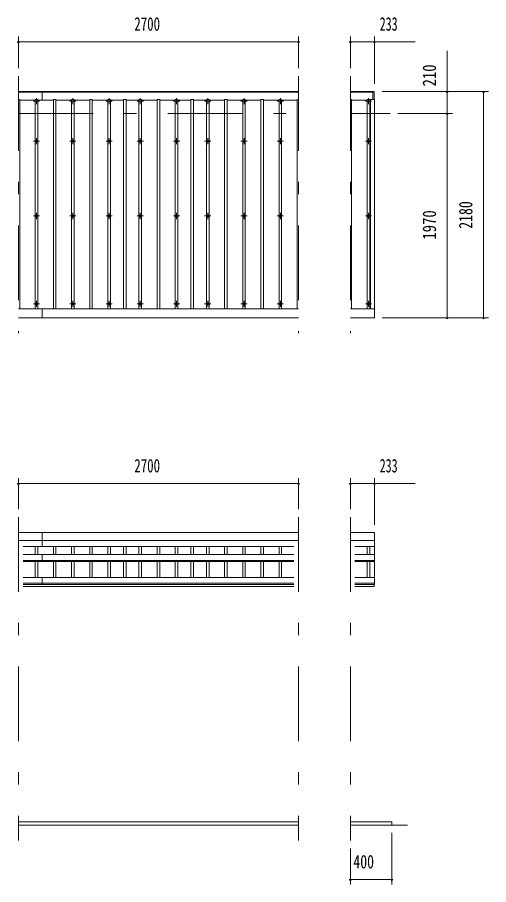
# Model space of a CAD drawing. Units: millimetres, scale not verified. Extents: x -25340 to 25345, y -10500 to 10500.
# Drawn here: x -10442 to -5899, y 1220 to 9584 of the extents above; entities that cross this region are included whole.
import ezdxf
from ezdxf.enums import TextEntityAlignment as Align

# ---------------------------------------------------------------- set-up
doc = ezdxf.new("R2010")
doc.units = ezdxf.units.MM
doc.header["$LTSCALE"] = 60
doc.linetypes.add('USER3', pattern=[24, 12, -5, 2, -5])
for name, color, linetype, lineweight in [('0-2_1-05BOLD', 7, 'Continuous', 18), ('0-3_1-25CENTER', 3, 'USER3', 18), ('0-4_1-45THIN', 4, 'Continuous', 18), ('0-5_1-55DIM', 3, 'Continuous', 18)]:
    doc.layers.add(name, color=color, linetype=linetype, lineweight=lineweight)
doc.styles.add('ＭＳ ゴシック', font='')
doc.styles.get('ＭＳ ゴシック').set_extended_font_data('MS Gothic')

msp = doc.modelspace()

# ---------------------------------------------------------------- linework, layer by layer
at = {"layer": '0-2_1-05BOLD'}
for p, q in [((-10432.2, 8867.67), (-7732.2, 8867.67)), ((-10202.19, 8867.67), (-10202.19, 8784.63)), ((-7232.2, 8867.67), (-7004.2, 8867.67)), ((-7014.2, 8790.67), (-7014.2, 8867.67)), ((-7004.2, 8790.67), (-7004.2, 8867.67)), ((-10432.2, 8862.67), (-7732.2, 8862.67)), ((-7232.2, 8862.67), (-7014.2, 8862.67)), ((-7039.2, 8790.67), (-6999.2, 8790.67)), ((-7039.2, 6773.43), (-7039.2, 8790.67)), ((-10432.2, 6773.43), (-7732.2, 6773.43)), ((-10202.19, 6773.43), (-10202.19, 6687.67)), ((-7232.2, 6773.43), (-6999.2, 6773.43)), ((-10432.2, 6687.67), (-7732.2, 6687.67)), ((-7732.2, 4614.67), (-10432.2, 4614.67)), ((-10202.19, 4614.67), (-10202.19, 4482.27)), ((-6999.2, 4614.67), (-7232.2, 4614.67)), ((-6999.2, 4614.67), (-6999.2, 4115.47)), ((-10432.2, 4537.52), (-7732.2, 4537.52)), ((-7232.2, 4537.52), (-6999.2, 4537.52)), ((-7776.75, 4482.27), (-10387.65, 4482.27)), ((-7187.65, 4482.27), (-6999.2, 4482.27)), ((-10387.65, 4402.96), (-7776.75, 4402.96)), ((-10202.19, 4402.96), (-10202.19, 4337.03)), ((-7187.65, 4402.96), (-6999.2, 4402.96)), ((-10387.65, 4345.26), (-7776.75, 4345.26)), ((-10387.65, 4337.03), (-7776.75, 4337.03)), ((-7187.65, 4345.26), (-6999.2, 4345.26)), ((-7187.65, 4337.03), (-6999.2, 4337.03)), ((-7776.75, 4182.45), (-10387.65, 4182.45)), ((-10202.19, 4182.45), (-10202.19, 4115.47)), ((-7187.65, 4182.45), (-6999.2, 4182.45)), ((-7776.75, 4127.34), (-10387.65, 4127.34)), ((-7776.75, 4115.47), (-10387.65, 4115.47)), ((-7187.65, 4127.34), (-6999.2, 4127.34)), ((-7187.65, 4115.47), (-6999.2, 4115.47)), ((-7004.2, 4115.47), (-7004.2, 4094.67)), ((-7776.75, 4094.67), (-10387.65, 4094.67)), ((-7187.65, 4094.67), (-7004.2, 4094.67)), ((-7732.2, 1824.67), (-10432.2, 1824.67)), ((-7732.2, 1794.67), (-10432.2, 1794.67)), ((-6832.2, 1824.67), (-7232.2, 1824.67)), ((-6682.2, 1794.67), (-7232.2, 1794.67)), ((-6832.2, 1824.67), (-6832.2, 1794.67))]:
    msp.add_line(p, q, dxfattribs=at)
msp.add_lwpolyline([(-7232.2, 6687.67), (-6999.2, 6687.67), (-6999.2, 8790.67)], dxfattribs=at)
for centre in [(-10257.2, 8390.17), (-9907.2, 8390.17), (-9557.2, 8390.17), (-9257.19, 8390.17), (-8907.19, 8390.17), (-8607.19, 8390.17), (-8257.19, 8390.17), (-7907.2, 8390.17), (-7057.19, 8390.17), (-10257.2, 7668.51), (-9907.2, 7668.51), (-9557.2, 7668.51), (-9257.19, 7668.51), (-8907.19, 7668.51), (-8607.19, 7668.51), (-8257.19, 7668.51), (-7907.2, 7668.51), (-7057.19, 7668.51), (-10257.2, 6820.85), (-9907.2, 6820.85), (-9557.2, 6820.85), (-9257.19, 6820.85), (-8907.2, 6820.85), (-8607.19, 6820.85), (-8257.19, 6820.85), (-7907.2, 6820.85), (-7057.19, 6820.85)]:
    msp.add_circle(centre, 10, dxfattribs=at)
for centre, start, end in [((-10257.2, 8765.7), 46.39838, 133.60162), ((-10257.2, 8786.71), 226.3961, 313.6039), ((-9907.2, 8765.7), 46.39838, 133.60162), ((-9907.2, 8786.71), 226.3961, 313.6039), ((-9557.2, 8765.7), 46.39838, 133.60162), ((-9557.2, 8786.71), 226.3961, 313.6039), ((-9257.2, 8765.7), 46.39838, 133.60162), ((-9257.2, 8786.71), 226.3961, 313.6039), ((-8907.2, 8765.7), 46.39838, 133.60162), ((-8907.2, 8786.71), 226.3961, 313.6039), ((-8607.19, 8765.7), 46.39838, 133.60162), ((-8607.19, 8786.71), 226.3961, 313.6039), ((-8257.19, 8765.7), 46.39838, 133.60162), ((-8257.19, 8786.71), 226.3961, 313.6039), ((-7907.2, 8765.7), 46.39838, 133.60162), ((-7907.2, 8786.71), 226.3961, 313.6039), ((-7057.19, 8765.7), 46.39838, 133.60162), ((-7057.19, 8786.71), 226.3961, 313.6039)]:
    msp.add_arc(centre, 14.5, start, end, dxfattribs=at)
at = {"layer": '0-3_1-25CENTER'}
for p, q in [((-10432.2, 9017.67), (-10432.2, 6537.67)), ((-7732.2, 9017.67), (-7732.2, 6537.67)), ((-7232.2, 9017.67), (-7232.2, 6537.67)), ((-10257.2, 8806.2), (-10257.2, 8746.2)), ((-9907.2, 8806.2), (-9907.2, 8746.2)), ((-9557.2, 8806.2), (-9557.2, 8746.2)), ((-9257.2, 8806.2), (-9257.2, 8746.2)), ((-8907.2, 8806.2), (-8907.2, 8746.2)), ((-8607.19, 8806.2), (-8607.19, 8746.2)), ((-8257.19, 8806.2), (-8257.19, 8746.2)), ((-7907.2, 8806.2), (-7907.2, 8746.2)), ((-7057.19, 8806.2), (-7057.19, 8746.2)), ((-10287.19, 8776.2), (-10227.19, 8776.2)), ((-9937.2, 8776.2), (-9877.2, 8776.2)), ((-9587.19, 8776.2), (-9527.2, 8776.2)), ((-9287.2, 8776.2), (-9227.2, 8776.2)), ((-8937.19, 8776.2), (-8877.2, 8776.2)), ((-8637.19, 8776.2), (-8577.2, 8776.2)), ((-8287.19, 8776.2), (-8227.19, 8776.2)), ((-7937.19, 8776.2), (-7877.19, 8776.2)), ((-7087.19, 8776.2), (-7027.19, 8776.2)), ((-10432.2, 8657.67), (-7732.2, 8657.67)), ((-7232.2, 8657.67), (-6849.19, 8657.67)), ((-10287.19, 8390.17), (-10227.19, 8390.17)), ((-10257.2, 8420.17), (-10257.2, 8360.17)), ((-9937.19, 8390.17), (-9877.2, 8390.17)), ((-9907.2, 8420.17), (-9907.2, 8360.17)), ((-9587.19, 8390.17), (-9527.2, 8390.17)), ((-9557.2, 8420.17), (-9557.2, 8360.17)), ((-9287.19, 8390.17), (-9227.2, 8390.17)), ((-9257.19, 8420.17), (-9257.19, 8360.17)), ((-8937.19, 8390.17), (-8877.2, 8390.17)), ((-8907.19, 8420.17), (-8907.19, 8360.17)), ((-8637.19, 8390.17), (-8577.2, 8390.17)), ((-8607.19, 8420.17), (-8607.19, 8360.17)), ((-8287.19, 8390.17), (-8227.19, 8390.17)), ((-8257.19, 8420.17), (-8257.19, 8360.17)), ((-7937.19, 8390.17), (-7877.19, 8390.17)), ((-7907.2, 8420.17), (-7907.2, 8360.17)), ((-7087.19, 8390.17), (-7027.19, 8390.17)), ((-7057.19, 8420.17), (-7057.19, 8360.17)), ((-10257.2, 7698.51), (-10257.2, 7638.51)), ((-9907.2, 7698.51), (-9907.2, 7638.51)), ((-9557.2, 7698.51), (-9557.2, 7638.51)), ((-9257.19, 7698.51), (-9257.19, 7638.51)), ((-8907.19, 7698.51), (-8907.19, 7638.51)), ((-8607.19, 7698.51), (-8607.19, 7638.51)), ((-8257.19, 7698.51), (-8257.19, 7638.51)), ((-7907.2, 7698.51), (-7907.2, 7638.51)), ((-7057.19, 7698.51), (-7057.19, 7638.51)), ((-10287.19, 7668.51), (-10227.19, 7668.51)), ((-9937.19, 7668.51), (-9877.2, 7668.51)), ((-9587.19, 7668.51), (-9527.2, 7668.51)), ((-9287.19, 7668.51), (-9227.2, 7668.51)), ((-8937.19, 7668.51), (-8877.2, 7668.51)), ((-8637.19, 7668.51), (-8577.2, 7668.51)), ((-8287.19, 7668.51), (-8227.19, 7668.51)), ((-7937.19, 7668.51), (-7877.19, 7668.51)), ((-7087.19, 7668.51), (-7027.19, 7668.51)), ((-10287.19, 6820.85), (-10227.19, 6820.85)), ((-10257.2, 6850.85), (-10257.2, 6790.85)), ((-9937.19, 6820.85), (-9877.2, 6820.85)), ((-9907.2, 6850.85), (-9907.2, 6790.85)), ((-9587.19, 6820.85), (-9527.2, 6820.85)), ((-9557.2, 6850.85), (-9557.2, 6790.85)), ((-9287.19, 6820.85), (-9227.2, 6820.85)), ((-9257.19, 6850.85), (-9257.19, 6790.85)), ((-8937.19, 6820.85), (-8877.2, 6820.85)), ((-8907.2, 6850.85), (-8907.2, 6790.85)), ((-8637.19, 6820.85), (-8577.2, 6820.85)), ((-8607.19, 6850.85), (-8607.19, 6790.85)), ((-8287.19, 6820.85), (-8227.19, 6820.85)), ((-8257.19, 6850.85), (-8257.19, 6790.85)), ((-7937.19, 6820.85), (-7877.19, 6820.85)), ((-7907.2, 6850.85), (-7907.2, 6790.85)), ((-7087.19, 6820.85), (-7027.19, 6820.85)), ((-7057.19, 6850.85), (-7057.19, 6790.85)), ((-10432.2, 4764.67), (-10432.2, 1644.67)), ((-7732.2, 4764.67), (-7732.2, 1644.67)), ((-7232.2, 4764.67), (-7232.2, 1644.67))]:
    msp.add_line(p, q, dxfattribs=at)
at = {"layer": '0-4_1-45THIN'}
for p, q in [((-10432.2, 8790.67), (-10419.7, 8790.67)), ((-10419.7, 8790.67), (-10419.7, 6773.43)), ((-10419.7, 8784.63), (-10269.7, 8784.63)), ((-10269.7, 8790.67), (-10244.7, 8790.67)), ((-10269.7, 8790.67), (-10269.69, 6773.43)), ((-10244.7, 8790.67), (-10244.69, 6773.43)), ((-10094.7, 8784.63), (-10244.7, 8784.63)), ((-10094.7, 8790.67), (-10069.7, 8790.67)), ((-10094.7, 8790.67), (-10094.7, 6773.43)), ((-10069.7, 8790.67), (-10069.7, 6773.43)), ((-10069.7, 8784.63), (-9919.69, 8784.63)), ((-9919.69, 8790.67), (-9894.69, 8790.67)), ((-9919.69, 8790.67), (-9919.69, 6773.43)), ((-9894.69, 8790.67), (-9894.69, 6773.43)), ((-9744.7, 8784.63), (-9894.69, 8784.63)), ((-9744.7, 8790.67), (-9719.7, 8790.67)), ((-9744.7, 8790.67), (-9744.7, 6773.43)), ((-9719.7, 8790.67), (-9719.7, 6773.43)), ((-9719.7, 8784.63), (-9569.69, 8784.63)), ((-9569.69, 8790.67), (-9544.69, 8790.67)), ((-9569.69, 8790.67), (-9569.69, 6773.43)), ((-9544.69, 8790.67), (-9544.69, 6773.43)), ((-9419.7, 8784.63), (-9544.69, 8784.63)), ((-9419.7, 8790.67), (-9394.7, 8790.67)), ((-9419.7, 8790.67), (-9419.7, 6773.43)), ((-9394.7, 8790.67), (-9394.7, 6773.43)), ((-9394.7, 8784.63), (-9269.69, 8784.63)), ((-9269.69, 8790.67), (-9244.69, 8790.67)), ((-9269.69, 8790.67), (-9269.69, 6773.43)), ((-9244.69, 8790.67), (-9244.69, 6773.43)), ((-9094.7, 8784.63), (-9244.69, 8784.63)), ((-9094.7, 8790.67), (-9069.7, 8790.67)), ((-9094.7, 8790.67), (-9094.69, 6773.43)), ((-9069.7, 8790.67), (-9069.69, 6773.43)), ((-9069.7, 8784.63), (-8919.69, 8784.63)), ((-8919.69, 8790.67), (-8894.69, 8790.67)), ((-8919.69, 8790.67), (-8919.69, 6773.43)), ((-8894.69, 8790.67), (-8894.69, 6773.43)), ((-8769.69, 8784.63), (-8894.69, 8784.63)), ((-8769.69, 8790.67), (-8744.69, 8790.67)), ((-8769.69, 8790.67), (-8769.69, 6773.43)), ((-8744.69, 8790.67), (-8744.69, 6773.43)), ((-8744.69, 8784.63), (-8619.69, 8784.63)), ((-8619.69, 8790.67), (-8594.69, 8790.67)), ((-8619.69, 8790.67), (-8619.69, 6773.43)), ((-8594.69, 8790.67), (-8594.69, 6773.43)), ((-8444.69, 8784.63), (-8594.69, 8784.63)), ((-8444.69, 8790.67), (-8419.69, 8790.67)), ((-8444.69, 8790.67), (-8444.69, 6773.43)), ((-8419.69, 8790.67), (-8419.69, 6773.43)), ((-8419.69, 8784.63), (-8269.7, 8784.63)), ((-8269.7, 8790.67), (-8244.7, 8790.67)), ((-8269.7, 8790.67), (-8269.7, 6773.43)), ((-8244.7, 8790.67), (-8244.7, 6773.43)), ((-8094.7, 8784.63), (-8244.7, 8784.63)), ((-8094.7, 8790.67), (-8069.69, 8790.67)), ((-8094.7, 8790.67), (-8094.7, 6773.43)), ((-8069.69, 8790.67), (-8069.69, 6773.43)), ((-8069.69, 8784.63), (-7919.7, 8784.63)), ((-7919.7, 8790.67), (-7894.7, 8790.67)), ((-7919.7, 8790.67), (-7919.7, 6773.43)), ((-7894.7, 8790.67), (-7894.7, 6773.43)), ((-7744.7, 8784.63), (-7894.7, 8784.63)), ((-7744.69, 8790.67), (-7744.69, 6773.43)), ((-7744.69, 8790.67), (-7732.2, 8790.67)), ((-7219.69, 8784.63), (-7069.69, 8784.63)), ((-7069.69, 8790.67), (-7069.69, 6773.43)), ((-7039.2, 8775.67), (-7044.69, 8775.67)), ((-10269.69, 4482.27), (-10269.69, 4402.96)), ((-10244.69, 4482.27), (-10244.69, 4402.96)), ((-10094.69, 4482.27), (-10094.69, 4402.96)), ((-10069.69, 4482.27), (-10069.69, 4402.96)), ((-9919.69, 4482.27), (-9919.69, 4402.96)), ((-9894.69, 4482.27), (-9894.69, 4402.96)), ((-9744.69, 4482.27), (-9744.69, 4402.96)), ((-9719.69, 4482.27), (-9719.69, 4402.96)), ((-9569.7, 4482.27), (-9569.7, 4402.96)), ((-9544.7, 4482.27), (-9544.7, 4402.96)), ((-9419.7, 4482.27), (-9419.7, 4402.96)), ((-9394.69, 4482.27), (-9394.69, 4402.96)), ((-9269.7, 4482.27), (-9269.7, 4402.96)), ((-9244.7, 4482.27), (-9244.7, 4402.96)), ((-9094.69, 4482.27), (-9094.69, 4402.96)), ((-9069.69, 4482.27), (-9069.69, 4402.96)), ((-8919.7, 4482.27), (-8919.7, 4402.96)), ((-8894.7, 4482.27), (-8894.7, 4402.96)), ((-8769.69, 4482.27), (-8769.69, 4402.96)), ((-8744.69, 4482.27), (-8744.69, 4402.96)), ((-8619.7, 4482.27), (-8619.7, 4402.96)), ((-8594.69, 4482.27), (-8594.69, 4402.96)), ((-8444.69, 4482.27), (-8444.69, 4402.96)), ((-8419.69, 4482.27), (-8419.69, 4402.96)), ((-8269.69, 4482.27), (-8269.69, 4402.96)), ((-8244.69, 4482.27), (-8244.69, 4402.96)), ((-8094.7, 4482.27), (-8094.7, 4402.96)), ((-8069.69, 4482.27), (-8069.69, 4402.96)), ((-7919.7, 4482.27), (-7919.7, 4402.96)), ((-7894.69, 4482.27), (-7894.69, 4402.96)), ((-7069.69, 4482.27), (-7069.69, 4402.96)), ((-7044.7, 4482.27), (-7044.7, 4402.96)), ((-10269.69, 4337.03), (-10269.69, 4182.45)), ((-10244.69, 4337.03), (-10244.69, 4182.45)), ((-10094.69, 4337.03), (-10094.69, 4182.45)), ((-10069.69, 4337.03), (-10069.69, 4182.45)), ((-9919.69, 4337.03), (-9919.69, 4182.45)), ((-9894.69, 4337.03), (-9894.69, 4182.45)), ((-9744.69, 4337.03), (-9744.69, 4182.45)), ((-9719.69, 4337.03), (-9719.69, 4182.45)), ((-9569.7, 4337.03), (-9569.7, 4182.45)), ((-9544.7, 4337.03), (-9544.7, 4182.45)), ((-9419.7, 4337.03), (-9419.7, 4182.45)), ((-9394.69, 4337.03), (-9394.69, 4182.45)), ((-9269.7, 4337.03), (-9269.7, 4182.45)), ((-9244.7, 4337.03), (-9244.7, 4182.45)), ((-9094.69, 4337.03), (-9094.69, 4182.45)), ((-9069.69, 4337.03), (-9069.69, 4182.45)), ((-8919.7, 4337.03), (-8919.7, 4182.45)), ((-8894.7, 4337.03), (-8894.7, 4182.45)), ((-8769.69, 4337.03), (-8769.69, 4182.45)), ((-8744.69, 4337.03), (-8744.69, 4182.45)), ((-8619.7, 4337.03), (-8619.7, 4182.45)), ((-8594.69, 4337.03), (-8594.69, 4182.45)), ((-8444.69, 4337.03), (-8444.69, 4182.45)), ((-8419.69, 4337.03), (-8419.69, 4182.45)), ((-8269.69, 4337.03), (-8269.69, 4182.45)), ((-8244.69, 4337.03), (-8244.69, 4182.45)), ((-8094.7, 4337.03), (-8094.7, 4182.45)), ((-8069.69, 4337.03), (-8069.69, 4182.45)), ((-7919.7, 4337.03), (-7919.7, 4182.45)), ((-7894.69, 4337.03), (-7894.69, 4182.45)), ((-7069.69, 4337.03), (-7069.69, 4182.45)), ((-7044.7, 4337.03), (-7044.7, 4182.45))]:
    msp.add_line(p, q, dxfattribs=at)
for points in [[(-7232.2, 8790.67), (-7219.69, 8790.67), (-7219.69, 6773.43)], [(-7069.69, 8790.67), (-7044.69, 8790.67), (-7044.69, 6773.43)]]:
    msp.add_lwpolyline(points, dxfattribs=at)
at = {"layer": '0-5_1-55DIM'}
for p, q in [((-10432.2, 9092.68), (-10432.2, 9398.67)), ((-7732.2, 9092.68), (-7732.2, 9398.67)), ((-7232.2, 9092.68), (-7232.2, 9398.67)), ((-6999.2, 9398.67), (-6999.2, 8942.68)), ((-10422.2, 9348.67), (-10442.2, 9348.67)), ((-10432.2, 9348.67), (-7732.2, 9348.67)), ((-7722.2, 9348.67), (-7742.2, 9348.67)), ((-7222.2, 9348.67), (-7242.2, 9348.67)), ((-7232.2, 9348.67), (-6606.7, 9348.67)), ((-6989.2, 9348.67), (-7009.2, 9348.67)), ((-6299.2, 9260.17), (-6299.2, 6687.67)), ((-6924.19, 8867.67), (-5899.2, 8867.67)), ((-6289.2, 8867.67), (-6309.2, 8867.67)), ((-5939.2, 8867.67), (-5959.2, 8867.67)), ((-5949.2, 8867.67), (-5949.2, 6687.67)), ((-6774.19, 8657.67), (-6249.2, 8657.67)), ((-6289.2, 8657.67), (-6309.2, 8657.67)), ((-6924.19, 6687.67), (-5899.2, 6687.67)), ((-6289.2, 6687.67), (-6309.2, 6687.67)), ((-5939.2, 6687.67), (-5959.2, 6687.67)), ((-10432.2, 4839.67), (-10432.2, 5138.67)), ((-7732.2, 4839.67), (-7732.2, 5138.67)), ((-7232.2, 4839.67), (-7232.2, 5138.67)), ((-6999.2, 4689.67), (-6999.2, 5138.67)), ((-10422.2, 5088.67), (-10442.2, 5088.67)), ((-10432.2, 5088.67), (-7732.2, 5088.67)), ((-7722.2, 5088.67), (-7742.2, 5088.67)), ((-7222.2, 5088.67), (-7242.2, 5088.67)), ((-7232.2, 5088.67), (-6606.7, 5088.67)), ((-6989.2, 5088.67), (-7009.2, 5088.67)), ((-6832.2, 1719.67), (-6832.2, 1219.67)), ((-7232.2, 1569.67), (-7232.2, 1219.67)), ((-7222.2, 1269.67), (-7242.2, 1269.67)), ((-7232.2, 1269.67), (-6832.2, 1269.67)), ((-6822.2, 1269.67), (-6842.2, 1269.67))]:
    msp.add_line(p, q, dxfattribs=at)
for centre in [(-10432.2, 9348.67), (-7732.2, 9348.67), (-7232.2, 9348.67), (-6999.2, 9348.67), (-6299.2, 8867.67), (-5949.2, 8867.67), (-6299.2, 8657.67), (-6299.2, 6687.67), (-5949.2, 6687.67), (-10432.2, 5088.67), (-7732.2, 5088.67), (-7232.2, 5088.67), (-6999.2, 5088.67), (-7232.2, 1269.67), (-6832.2, 1269.67)]:
    msp.add_arc(centre, 10, 180, 0, dxfattribs=at)

# ---------------------------------------------------------------- texts
at = {"layer": '0-5_1-55DIM', "color": 7, "style": 'ＭＳ ゴシック'}
for s, width, p in [('2700', 0.7, (-9314.7, 9416.43)), ('233', 0.65, (-6949.2, 9416.43)), ('2700', 0.7, (-9314.7, 5156.43)), ('233', 0.65, (-6949.2, 5156.43)), ('400', 0.75, (-7203.45, 1337.43))]:
    msp.add_text(s, height=130.2, dxfattribs=dict(at, width=width)).set_placement(p, align=Align.BOTTOM_LEFT)
for s, width, p in [('210', 0.8, (-6366.96, 8917.67)), ('2180', 0.75, (-6016.96, 7545.17)), ('1970', 0.8, (-6366.96, 7440.17))]:
    msp.add_text(s, height=130.2, rotation=90, dxfattribs=dict(at, width=width)).set_placement(p, align=Align.BOTTOM_LEFT)

doc.saveas('drawing.dxf')
